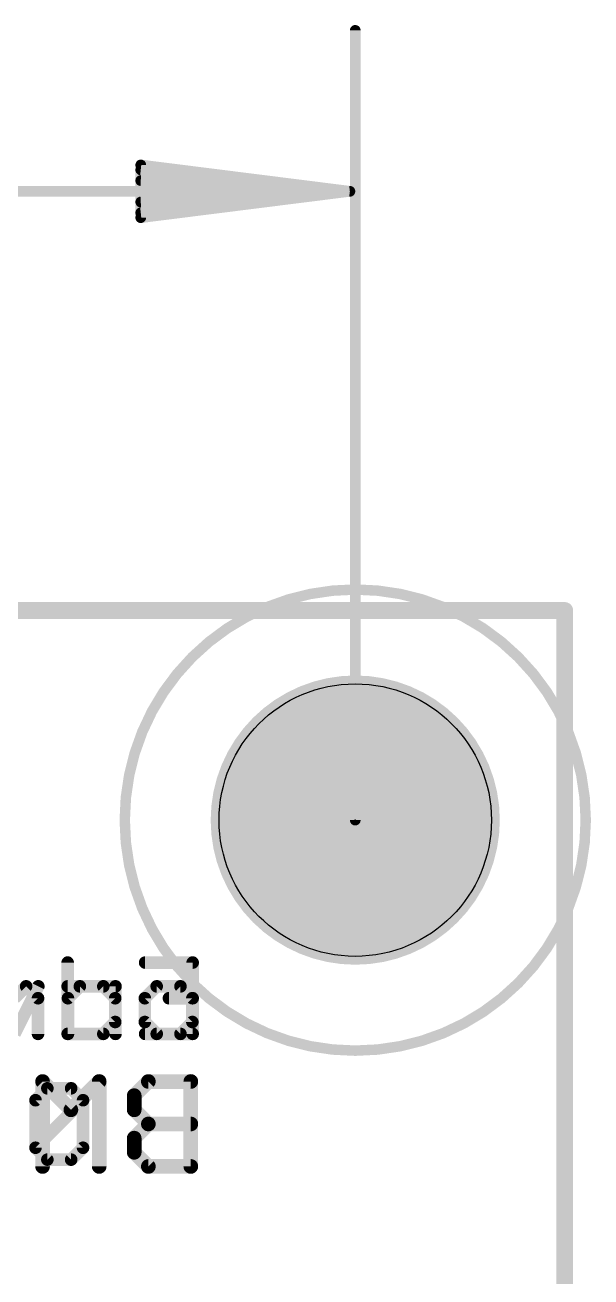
# Model space of a CAD drawing. Extents: x -34 to 73, y -25 to 33.
# Drawn here: x 18.86 to 25.72, y 17.32 to 32.49 of the extents above; entities that cross this region are included whole.
import ezdxf

# ---------------------------------------------------------------- set-up
doc = ezdxf.new("R2010")
doc.units = 0
for name, color, linetype in [('16', 132, 'CONTINUOUS'), ('20', 53, 'CONTINUOUS'), ('21', 41, 'CONTINUOUS'), ('22', 40, 'CONTINUOUS'), ('23', 53, 'CONTINUOUS'), ('29', 253, 'CONTINUOUS'), ('39', 12, 'CONTINUOUS'), ('47', 253, 'CONTINUOUS')]:
    doc.layers.add(name, color=color, linetype=linetype)

msp = doc.modelspace()

# ---------------------------------------------------------------- linework, layer by layer
at = {"layer": '16', "const_width": 0.2032}
for points in [[(0, 25.4), (25.4, 25.4)], [(25.4, 25.4), (25.4, 0)]]:
    msp.add_lwpolyline(points, dxfattribs=at)
at = {"layer": '16', "const_width": 0.1016}
for points in [[(25.4508, 25.4, 1), (25.3492, 25.4)], [(25.4, 25.3492, 1), (25.4, 25.4508)]]:
    msp.add_lwpolyline(points, format="xyb", dxfattribs=at)
at = {"layer": '20', "const_width": 0.2032}
for points in [[(0, 25.4), (25.4, 25.4)], [(25.4, 25.4), (25.4, 0)]]:
    msp.add_lwpolyline(points, dxfattribs=at)
at = {"layer": '20', "const_width": 0.1016}
for points in [[(25.4508, 25.4, 1), (25.3492, 25.4)], [(25.4, 25.3492, 1), (25.4, 25.4508)]]:
    msp.add_lwpolyline(points, format="xyb", dxfattribs=at)
at = {"layer": '20'}
msp.add_circle((22.86, 22.86), 1.651, dxfattribs=at)
at = {"layer": '21', "const_width": 0.1524}
for points in [[(19.3739, 21.1335), (19.3739, 20.2692)], [(18.7265, 20.7014), (18.8705, 20.8454)], [(18.8705, 20.8454), (19.0146, 20.7014)], [(19.806, 20.8454), (19.3739, 20.8454)], [(19.9501, 20.7014), (19.806, 20.8454)], [(20.4534, 20.8454), (20.3094, 20.7014)], [(20.7415, 20.8454), (20.4534, 20.8454)], [(20.8856, 20.7014), (20.7415, 20.8454)], [(19.0146, 20.7014), (19.0146, 20.2692)], [(19.9501, 20.4133), (19.9501, 20.7014)], [(20.3094, 20.7014), (20.3094, 20.4133)], [(20.8856, 20.4133), (20.8856, 20.7014)], [(19.806, 20.2692), (19.9501, 20.4133)], [(20.3094, 20.4133), (20.4534, 20.2692)], [(20.7415, 20.2692), (20.8856, 20.4133)], [(19.3739, 20.2692), (19.806, 20.2692)], [(20.4534, 20.2692), (20.7415, 20.2692)], [(18.9841, 19.4655), (19.1281, 19.6095)], [(19.1281, 19.6095), (19.4162, 19.6095)], [(19.4162, 19.6095), (19.5603, 19.4655)], [(18.9841, 18.8893), (18.9841, 19.4655)], [(18.9841, 18.8893), (19.5603, 19.4655)], [(19.5603, 19.4655), (19.5603, 18.8893)], [(19.1281, 18.7452), (18.9841, 18.8893)], [(19.5603, 18.8893), (19.4162, 18.7452)], [(19.4162, 18.7452), (19.1281, 18.7452)]]:
    msp.add_lwpolyline(points, dxfattribs=at)
at = {"layer": '21', "const_width": 0.0762}
for points in [[(19.412, 21.1335, 1), (19.3358, 21.1335)], [(18.8975, 20.8724, 1), (18.8436, 20.8185)], [(18.8975, 20.8185, 1), (18.8436, 20.8724)], [(19.3739, 20.8835, 1), (19.3739, 20.8073)], [(19.833, 20.8724, 1), (19.7791, 20.8185)], [(19.806, 20.8073, 1), (19.806, 20.8835)], [(20.4534, 20.8835, 1), (20.4534, 20.8073)], [(20.4804, 20.8185, 1), (20.4265, 20.8724)], [(20.7685, 20.8724, 1), (20.7146, 20.8185)], [(20.7415, 20.8073, 1), (20.7415, 20.8835)], [(19.0527, 20.7014, 1), (18.9765, 20.7014)], [(18.9876, 20.6744, 1), (19.0415, 20.7283)], [(19.9882, 20.7014, 1), (19.912, 20.7014)], [(19.9231, 20.6744, 1), (19.977, 20.7283)], [(20.2824, 20.7283, 1), (20.3363, 20.6744)], [(20.3475, 20.7014, 1), (20.2713, 20.7014)], [(20.9237, 20.7014, 1), (20.8475, 20.7014)], [(20.8587, 20.6744, 1), (20.9125, 20.7283)], [(19.977, 20.3863, 1), (19.9231, 20.4402)], [(20.3363, 20.4402, 1), (20.2824, 20.3863)], [(20.9125, 20.3863, 1), (20.8587, 20.4402)], [(19.3739, 20.3073, 1), (19.3739, 20.2311)], [(19.7791, 20.2961, 1), (19.833, 20.2423)], [(19.806, 20.2311, 1), (19.806, 20.3073)], [(19.912, 20.4133, 1), (19.9882, 20.4133)], [(20.2713, 20.4133, 1), (20.3475, 20.4133)], [(20.4534, 20.3073, 1), (20.4534, 20.2311)], [(20.4265, 20.2423, 1), (20.4804, 20.2961)], [(20.7146, 20.2961, 1), (20.7685, 20.2423)], [(20.7415, 20.2311, 1), (20.7415, 20.3073)], [(20.8475, 20.4133, 1), (20.9237, 20.4133)], [(18.9765, 20.2692, 1), (19.0527, 20.2692)], [(19.3358, 20.2692, 1), (19.412, 20.2692)], [(19.1281, 19.6476, 1), (19.1281, 19.5714)], [(19.1551, 19.5826, 1), (19.1012, 19.6365)], [(19.4432, 19.6365, 1), (19.3893, 19.5826)], [(19.4162, 19.5714, 1), (19.4162, 19.6476)], [(18.9571, 19.4924, 1), (19.011, 19.4385)], [(19.0222, 19.4655, 1), (18.946, 19.4655)], [(19.5984, 19.4655, 1), (19.5222, 19.4655)], [(19.5872, 19.4385, 1), (19.5333, 19.4924)], [(19.5333, 19.4385, 1), (19.5872, 19.4924)], [(19.011, 18.9162, 1), (18.9571, 18.8623)], [(19.5872, 18.8623, 1), (19.5333, 18.9162)], [(18.9571, 18.9162, 1), (19.011, 18.8623)], [(18.946, 18.8893, 1), (19.0222, 18.8893)], [(19.1281, 18.7833, 1), (19.1281, 18.7071)], [(19.4162, 18.7071, 1), (19.4162, 18.7833)], [(19.5222, 18.8893, 1), (19.5984, 18.8893)], [(19.1012, 18.7183, 1), (19.1551, 18.7721)], [(19.3893, 18.7721, 1), (19.4432, 18.7183)]]:
    msp.add_lwpolyline(points, format="xyb", dxfattribs=at)
at = {"layer": '22'}
for points, const_width in [([(20.3131, 21.1335), (20.8893, 21.1335)], 0.1524), ([(20.8893, 21.1335), (20.8893, 20.2692)], 0.1524), ([(19.0183, 20.8454), (18.7302, 20.2692)], 0.1524), ([(19.5216, 20.8454), (19.3776, 20.7014)], 0.1524), ([(19.9538, 20.8454), (19.5216, 20.8454)], 0.1524), ([(19.9538, 20.2692), (19.9538, 20.8454)], 0.1524), ([(19.3776, 20.7014), (19.3776, 20.2692)], 0.1524), ([(20.8893, 20.7014), (20.6012, 20.7014)], 0.1524), ([(20.8893, 20.2692), (20.3131, 20.2692)], 0.1524), ([(19.4128, 19.349), (19.0696, 19.6922)], 0.1778), ([(19.0696, 19.6922), (19.0696, 18.6626)], 0.1778), ([(19.7559, 19.6922), (19.4128, 19.349)], 0.1778), ([(19.7559, 18.6626), (19.7559, 19.6922)], 0.1778), ([(20.3521, 19.6922), (20.1805, 19.5206)], 0.1778), ([(20.8669, 19.6922), (20.3521, 19.6922)], 0.1778), ([(20.8669, 18.6626), (20.8669, 19.6922)], 0.1778), ([(20.1805, 19.5206), (20.1805, 19.349)], 0.1778), ([(20.1805, 19.349), (20.3521, 19.1774)], 0.1778), ([(20.3521, 19.1774), (20.1805, 19.0058)], 0.1778), ([(20.8669, 19.1774), (20.3521, 19.1774)], 0.1778), ([(20.1805, 19.0058), (20.1805, 18.8342)], 0.1778), ([(20.1805, 18.8342), (20.3521, 18.6626)], 0.1778), ([(20.3521, 18.6626), (20.8669, 18.6626)], 0.1778)]:
    msp.add_lwpolyline(points, dxfattribs=dict(at, const_width=const_width))
for points, const_width in [([(20.3131, 21.1716, 1), (20.3131, 21.0954)], 0.0762), ([(20.9274, 21.1335, 1), (20.8512, 21.1335)], 0.0762), ([(20.8893, 21.0954, 1), (20.8893, 21.1716)], 0.0762), ([(19.0524, 20.8284, 1), (18.9842, 20.8625)], 0.0762), ([(19.5216, 20.8835, 1), (19.5216, 20.8073)], 0.0762), ([(19.5486, 20.8185, 1), (19.4947, 20.8724)], 0.0762), ([(19.9919, 20.8454, 1), (19.9157, 20.8454)], 0.0762), ([(19.9538, 20.8073, 1), (19.9538, 20.8835)], 0.0762), ([(19.3506, 20.7283, 1), (19.4045, 20.6744)], 0.0762), ([(19.4157, 20.7014, 1), (19.3395, 20.7014)], 0.0762), ([(20.6012, 20.7395, 1), (20.6012, 20.6633)], 0.0762), ([(20.8893, 20.6633, 1), (20.8893, 20.7395)], 0.0762), ([(20.3131, 20.3073, 1), (20.3131, 20.2311)], 0.0762), ([(20.8893, 20.2311, 1), (20.8893, 20.3073)], 0.0762), ([(19.3395, 20.2692, 1), (19.4157, 20.2692)], 0.0762), ([(19.9157, 20.2692, 1), (19.9919, 20.2692)], 0.0762), ([(20.8512, 20.2692, 1), (20.9274, 20.2692)], 0.0762), ([(19.101, 19.7237, 1), (19.0381, 19.6608)], 0.0889), ([(19.114, 19.6922, 1), (19.0251, 19.6922)], 0.0889), ([(19.8004, 19.6922, 1), (19.7115, 19.6922)], 0.0889), ([(19.7874, 19.6608, 1), (19.7245, 19.7237)], 0.0889), ([(20.3521, 19.7367, 1), (20.3521, 19.6478)], 0.0889), ([(20.3835, 19.6608, 1), (20.3207, 19.7237)], 0.0889), ([(20.9113, 19.6922, 1), (20.8224, 19.6922)], 0.0889), ([(20.8669, 19.6478, 1), (20.8669, 19.7367)], 0.0889), ([(20.2249, 19.5206, 1), (20.136, 19.5206)], 0.0889), ([(20.1491, 19.5521, 1), (20.2119, 19.4892)], 0.0889), ([(19.3813, 19.3805, 1), (19.4442, 19.3176)], 0.0889), ([(19.3813, 19.3176, 1), (19.4442, 19.3805)], 0.0889), ([(20.2119, 19.3805, 1), (20.1491, 19.3176)], 0.0889), ([(20.136, 19.349, 1), (20.2249, 19.349)], 0.0889), ([(20.3521, 19.2219, 1), (20.3521, 19.133)], 0.0889), ([(20.3835, 19.146, 1), (20.3207, 19.2089)], 0.0889), ([(20.3207, 19.146, 1), (20.3835, 19.2089)], 0.0889), ([(20.8669, 19.133, 1), (20.8669, 19.2219)], 0.0889), ([(20.2249, 19.0058, 1), (20.136, 19.0058)], 0.0889), ([(20.1491, 19.0373, 1), (20.2119, 18.9744)], 0.0889), ([(20.136, 18.8342, 1), (20.2249, 18.8342)], 0.0889), ([(20.2119, 18.8657, 1), (20.1491, 18.8028)], 0.0889), ([(19.0251, 18.6626, 1), (19.114, 18.6626)], 0.0889), ([(19.7115, 18.6626, 1), (19.8004, 18.6626)], 0.0889), ([(20.3521, 18.7071, 1), (20.3521, 18.6182)], 0.0889), ([(20.3207, 18.6312, 1), (20.3835, 18.6941)], 0.0889), ([(20.8224, 18.6626, 1), (20.9113, 18.6626)], 0.0889), ([(20.8669, 18.6182, 1), (20.8669, 18.7071)], 0.0889)]:
    msp.add_lwpolyline(points, format="xyb", dxfattribs=dict(at, const_width=const_width))
at = {"layer": '23'}
msp.add_point((22.86, 22.86), dxfattribs=at)
at = {"layer": '29', "const_width": 1.7526}
msp.add_lwpolyline([(22.86, 21.9837, 1), (22.86, 23.7363, 1), (22.86, 21.9837)], format="xyb", dxfattribs=at)
at = {"layer": '39', "const_width": 0.127}
msp.add_lwpolyline([(22.86, 20.066, 1), (22.86, 25.654, 1), (22.86, 20.066)], format="xyb", dxfattribs=at)
at = {"layer": '47', "const_width": 0.13}
for points in [[(22.86, 22.86), (22.86, 32.43)], [(22.795, 30.48), (20.26, 30.7992)], [(20.26, 30.7992), (20.26, 30.1608)], [(22.795, 30.48), (20.26, 30.74)], [(22.795, 30.48), (20.26, 30.61)], [(22.795, 30.48), (0.065, 30.48)], [(20.26, 30.1608), (22.795, 30.48)], [(20.26, 30.35), (22.795, 30.48)], [(20.26, 30.22), (22.795, 30.48)]]:
    msp.add_lwpolyline(points, dxfattribs=at)
at = {"layer": '47', "const_width": 0.065}
for points in [[(22.8925, 32.43, 1), (22.8275, 32.43)], [(20.2641, 30.8315, 1), (20.2559, 30.767)], [(20.2925, 30.7992, 1), (20.2275, 30.7992)], [(20.2633, 30.7723, 1), (20.2567, 30.7077)], [(20.2617, 30.6425, 1), (20.2583, 30.5775)], [(22.7991, 30.4478, 1), (22.7909, 30.5122)], [(22.7909, 30.4478, 1), (22.7991, 30.5122)], [(22.7983, 30.4477, 1), (22.7917, 30.5123)], [(22.7917, 30.4477, 1), (22.7983, 30.5123)], [(22.7933, 30.4475, 1), (22.7967, 30.5125)], [(22.7967, 30.4475, 1), (22.7933, 30.5125)], [(22.795, 30.4475, 1), (22.795, 30.5125)], [(20.2583, 30.3825, 1), (20.2617, 30.3175)], [(20.2567, 30.2523, 1), (20.2633, 30.1877)], [(20.2559, 30.193, 1), (20.2641, 30.1285)], [(20.2275, 30.1608, 1), (20.2925, 30.1608)], [(22.8275, 22.86, 1), (22.8925, 22.86)]]:
    msp.add_lwpolyline(points, format="xyb", dxfattribs=at)

doc.saveas('drawing.dxf')
